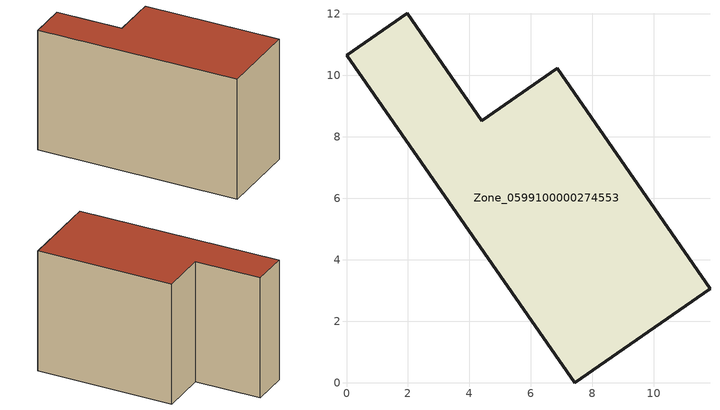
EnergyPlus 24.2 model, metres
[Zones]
Zone_0599100000274553
 floor ground (C_G): 7.43,0 0,10.65 1.97,12.02 4.4,8.53 6.86,10.24 11.83,3.06 z0
 wall outside (C_F): 7.43,0 11.83,3.06 6.86,10.24 4.4,8.53 1.97,12.02 0,10.65 7.43,0 z0:7.97
 roof outside (C_R): 0,10.65 7.43,0 11.83,3.06 6.86,10.24 4.4,8.53 1.97,12.02 z7.97
[BUILDING]
Pand.0599100000274553: North Axis=0; Terrain=City; Loads Convergence Tolerance Value=0.04; Temperature Convergence Tolerance Value=0.4; Solar Distribution=FullExterior; Maximum Number of Warmup Days=25; Minimum Number of Warmup Days=1
[Site:Location]
Rotterdam.The.Hague.AP_ZH_NLD Design_Conditions: Latitude=51.96; Longitude=4.45; Time Zone=1; Elevation=-4.5
[SITE:GROUNDTEMPERATURE:BUILDINGSURFACE]
18, 18, 18, 18, 18, 18, 18, 18, 18, 18, 18, 18
[MATERIAL] Thermal Absorptance=0.9; Solar Absorptance=0.7; Visible Absorptance=0.7
Name | Roughness | Thickness | Conductivity | Density | Specific Heat
G.TI.1975-1991 | MediumSmooth | 0.15 | 0.288461 | 540 | 1210
F.TI.1975-1991 | Rough | 0.3 | 0.230769 | 1920 | 840
R.TI.1975-1991 | MediumRough | 0.2 | 0.153846 | 1500 | 1000
[CONSTRUCTION]
C_G: G.TI.1975-1991
C_F: F.TI.1975-1991
C_R: R.TI.1975-1991
[ZONE]
Zone_0599100000274553: Type=1; Multiplier=1; Ceiling Height=Autocalculate; Volume=Autocalculate; Floor Area=autocalculate; Part of Total Floor Area=Yes
[ZONEINFILTRATION:DESIGNFLOWRATE]
Infil_Zone_0599100000274553: Zone or ZoneList or Space or SpaceList=Zone_0599100000274553; Schedule=AlwaysOn; Design Flow Rate Calculation Method=Flow/Area; Flow Rate per Floor Area=0.003; Constant Term Coefficient=1; Temperature Term Coefficient=0; Velocity Term Coefficient=0; Velocity Squared Term Coefficient=0
[HVACTEMPLATE:ZONE:IDEALLOADSAIRSYSTEM]
Zone_0599100000274553: Maximum Heating Supply Air Temperature=50; Minimum Cooling Supply Air Temperature=13; Maximum Heating Supply Air Humidity Ratio=0.0156; Minimum Cooling Supply Air Humidity Ratio=0.0077; Heating Limit=NoLimit; Cooling Limit=NoLimit; Dehumidification Control Type=ConstantSensibleHeatRatio; Cooling Sensible Heat Ratio=0.7; Dehumidification Setpoint=60; Humidification Control Type=None; Humidification Setpoint=30; Outdoor Air Method=None; Outdoor Air Flow Rate per Person=0.00944; Outdoor Air Flow Rate per Zone Floor Area=0; Outdoor Air Flow Rate per Zone=0; Demand Controlled Ventilation Type=None; Outdoor Air Economizer Type=NoEconomizer; Heat Recovery Type=None; Sensible Heat Recovery Effectiveness=0.7; Latent Heat Recovery Effectiveness=0.65
[ZONECONTROL:THERMOSTAT]
ThermostatControl_Zone_0599100000274553: Zone or ZoneList=Zone_0599100000274553; Control Type Schedule=DualSetpointControlType; Control 1=Thermostat_Zone_0599100000274553; Temperature Difference Between Cutout And Setpoint=0
[THERMOSTATSETPOINT:DUALSETPOINT]
Thermostat_Zone_0599100000274553: Heating Setpoint Temperature Schedule=HeatingSetpoint_Zone_0599100000274553; Cooling Setpoint Temperature Schedule=CoolingSetpoint_Zone_0599100000274553
[SCHEDULE:COMPACT]
HeatingSetpoint_Zone_0599100000274553: Through: 12/31, For: AllDays, Until: 24:00, 21
CoolingSetpoint_Zone_0599100000274553: Through: 12/31, For: AllDays, Until: 24:00, 24
DualSetpointControlType: Through: 12/31, For: AllDays, Until: 24:00, 4
AlwaysOn: Through: 12/31, For: AllDays, Until: 24:00, 1
